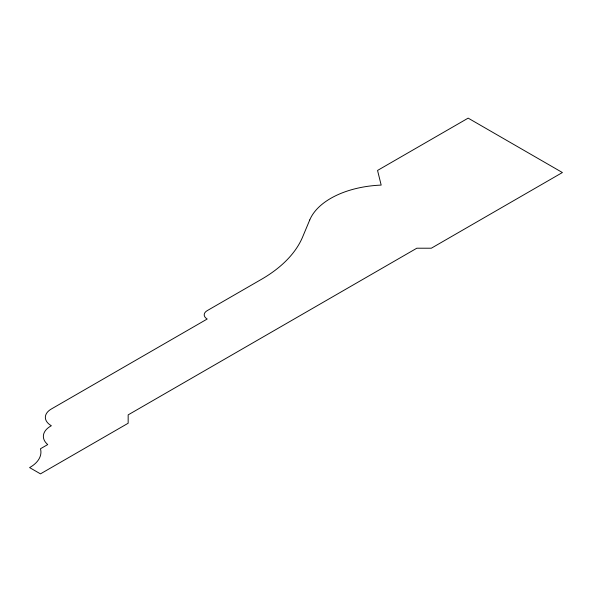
<?xml version="1.0" encoding="UTF-8"?>
<svg xmlns="http://www.w3.org/2000/svg" width="592" height="592" viewBox="0 0 592 592"><rect width="100%" height="100%" fill="white"/><g stroke="black" fill="none" stroke-linecap="round" stroke-linejoin="round"><path stroke-width="0.89" d="M309.749 219.95L302.653 236.911A155.585 89.821 0 0 1 261.568 279.261L207.2 310.645A10.249 5.92 0 0 0 207.2 319.021L51.349 408.998A20.505 11.84 0 0 0 51.349 425.737A25.264 14.585 0 0 0 47.723 444.57L40.471 448.758A37.333 21.556 0 0 1 29.6 467.591L40.471 473.866L128.161 423.243L128.161 414.874L416.827 248.211L431.324 248.211L562.4 172.538L468.161 118.134L377.548 170.444L381.174 185.096A79.143 45.695 0 0 0 309.749 219.95"/></g></svg>
